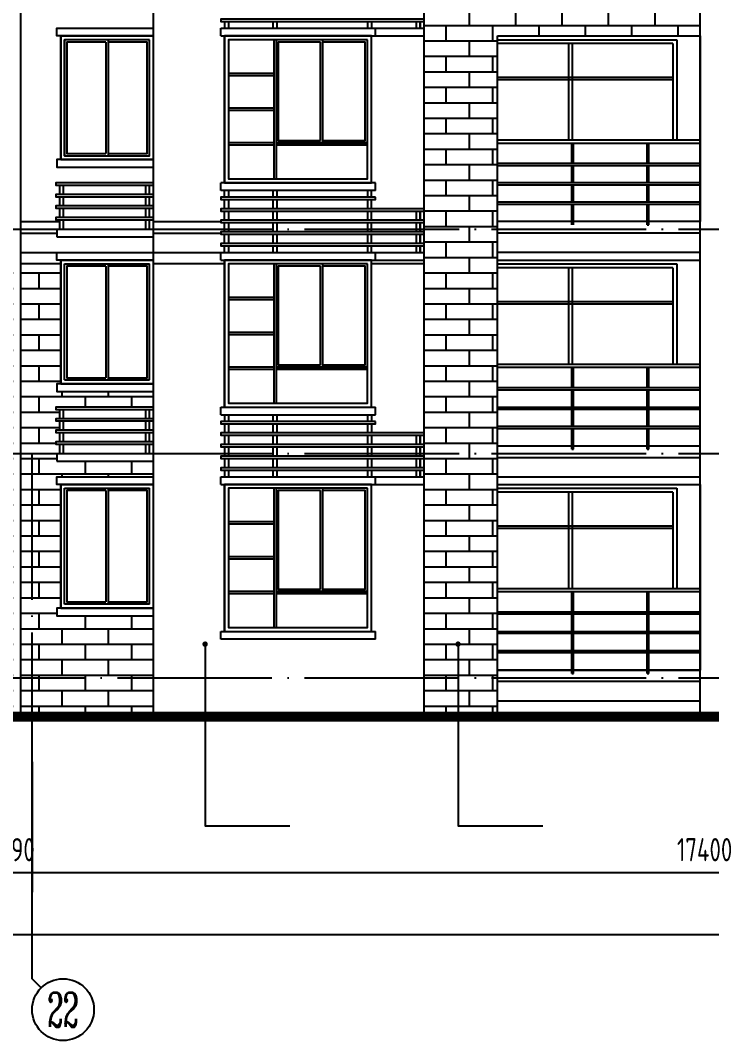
# Model space of a CAD drawing. Extents: x -726032 to 135930, y -151624 to 587044.
# Drawn here: x -476615 to -467673, y 290737 to 303928 of the extents above; entities that cross this region are included whole.
import ezdxf
from ezdxf.enums import TextEntityAlignment as Align

# ---------------------------------------------------------------- set-up
doc = ezdxf.new("R2010")
doc.units = 0
doc.header["$LTSCALE"] = 1000
doc.header["$MEASUREMENT"] = 0
doc.linetypes.add('DOTE', pattern=[2.42, 2, -0.2, 0.02, -0.2])
doc.layers.get('0').update_dxf_attribs({"linetype": 'CONTINUOUS'})
doc.layers.get('DEFPOINTS').update_dxf_attribs({"color": 1, "linetype": 'CONTINUOUS'})
for name, color, linetype in [('AXIS', 245, 'CONTINUOUS'), ('AXIS_TEXT', 7, 'CONTINUOUS'), ('DOTE', 8, 'DOTE'), ('WINDOW', 155, 'CONTINUOUS'), ('引线', 213, 'CONTINUOUS'), ('栏杆', 126, 'CONTINUOUS'), ('装饰线', 252, 'CONTINUOUS')]:
    doc.layers.add(name, color=color, linetype=linetype)
doc.styles.add('COMPLEX', font='COMPLEX')
doc.styles.add('DIM_FONT', font='isocp.shx', dxfattribs={"width": 0.8})
doc.dimstyles.new('DIMN', dxfattribs={"dimtxt": 300, "dimasz": 1, "dimexe": 250, "dimexo": 300, "dimgap": 150, "dimtad": 1, "dimdec": 0, "dimzin": 0, "dimdsep": 46, "dimtxsty": 'DIM_FONT', "dimcen": 0.09, "dimclrt": 142, "dimadec": 0, "dimazin": 0, "dimtfac": 1, "dimtdec": 0, "dimtix": 1, "dimtmove": 2, "dimatfit": 3, "dimfxl": 1, "dimtolj": 1, "dimtzin": 0, "dimarcsym": 0})

# ---------------------------------------------------------------- blocks, each defined once
blk = doc.blocks.new('*D132')
at = {"layer": 'AXIS', "color": 0, "lineweight": -2, "transparency": 16777216}
for p, q in [((-476463, 294341), (-476463, 292655)), ((-459063, 294341), (-459063, 292655)), ((-459064, 292905), (-476462, 292905))]:
    blk.add_line(p, q, dxfattribs=at)
at = {"layer": 'AXIS', "color": 0, "transparency": 16777216}
for points in [[(-476462, 292905), (-476462, 292905), (-476463, 292905)], [(-459064, 292905), (-459064, 292905), (-459063, 292905)]]:
    blk.add_solid(points, dxfattribs=at)
at = {"layer": 'DEFPOINTS', "color": 0, "transparency": 16777216}
for p in [(-476463, 294641), (-459063, 294641), (-476463, 292905)]:
    blk.add_point(p, dxfattribs=at)
at = {"layer": 'AXIS', "color": 142, "transparency": 16777216, "insert": (-467763, 293205), "char_height": 300, "attachment_point": 5, "style": 'DIM_FONT'}
blk.add_mtext('\\A1;17400', dxfattribs=at)
blk = doc.blocks.new('*D133')
at = {"layer": 'AXIS', "color": 0, "lineweight": -2, "transparency": 16777216}
for p, q in [((-511773, 293541), (-511773, 291855)), ((-458943, 293541), (-458943, 291855)), ((-458944, 292105), (-511772, 292105))]:
    blk.add_line(p, q, dxfattribs=at)
at = {"layer": 'AXIS', "color": 0, "transparency": 16777216}
for points in [[(-511772, 292105), (-511772, 292105), (-511773, 292105)], [(-458944, 292105), (-458944, 292105), (-458943, 292105)]]:
    blk.add_solid(points, dxfattribs=at)
at = {"layer": 'DEFPOINTS', "color": 0, "transparency": 16777216}
for p in [(-511773, 293841), (-458943, 293841), (-511773, 292105)]:
    blk.add_point(p, dxfattribs=at)
at = {"layer": 'AXIS', "color": 142, "transparency": 16777216, "insert": (-485358, 292405), "char_height": 300, "attachment_point": 5, "style": 'DIM_FONT'}
blk.add_mtext('\\A1;52830', dxfattribs=at)
blk = doc.blocks.new('_AXISO1')
blk.add_line((0.354, -0.146), (0.5, 0))
blk.add_circle((0, -0.5), 0.5)
at = {"layer": 'AXIS_TEXT', "style": 'COMPLEX', "width": 1.041667}
blk.add_attdef('A', text='', height=0.56, dxfattribs=at).set_placement((-0.25, -0.78), (0.25, -0.78), align=Align.FIT)
blk = doc.blocks.new('*D143')
at = {"layer": 'AXIS', "color": 0, "lineweight": -2, "transparency": 16777216}
for p, q in [((-476853, 294341), (-476853, 292655)), ((-476463, 294341), (-476463, 292655)), ((-476854, 292905), (-476855, 292905)), ((-476463, 292905), (-476853, 292905)), ((-476462, 292905), (-476461, 292905))]:
    blk.add_line(p, q, dxfattribs=at)
at = {"layer": 'AXIS', "color": 0, "transparency": 16777216}
for points in [[(-476854, 292905), (-476854, 292905), (-476853, 292905)], [(-476462, 292905), (-476462, 292905), (-476463, 292905)]]:
    blk.add_solid(points, dxfattribs=at)
at = {"layer": 'DEFPOINTS', "color": 0, "transparency": 16777216}
for p in [(-476853, 294641), (-476463, 294641), (-476853, 292905)]:
    blk.add_point(p, dxfattribs=at)
at = {"layer": 'AXIS', "color": 142, "transparency": 16777216, "insert": (-476658, 293205), "char_height": 300, "attachment_point": 5, "style": 'DIM_FONT'}
blk.add_mtext('\\A1;390', dxfattribs=at)

msp = doc.modelspace()

# ---------------------------------------------------------------- hatches: boundary and pattern name
at = {"layer": '装饰线'}
h = msp.add_hatch(dxfattribs=at)
h.set_pattern_fill('AR-BRSTD', color=35, scale=75, style=0)
h.set_pattern_definition([(0, (-503804.97, 166246.5), (0, 200.025), []), (90, (-503804.97, 166246.5), (-300, 200.025), [200.025, -200.025])])
h.paths.add_polyline_path([(-471392.9, 304678.3), (-471392.9, 294978.3), (-470442.9, 294978.3), (-470442.9, 303728.3), (-467822.9, 303728.3), (-467822.9, 304678.3)])
h.paths.add_polyline_path([(-467522.9, 303728.3), (-464902.9, 303728.3), (-464902.9, 294978.3), (-463952.9, 294978.3), (-463952.9, 304678.3), (-467522.9, 304678.3)])
h = msp.add_hatch(dxfattribs=at)
h.set_pattern_fill('AR-BRSTD', color=35, scale=75, style=0)
h.set_pattern_definition([(0, (-515673.43, 166246.5), (0, 200.025), []), (90, (-515673.43, 166246.5), (-300, 200.025), [200.025, -200.025])])
h.paths.add_polyline_path([(-476105.7, 298598.3), (-476155.7, 298598.3), (-476155.7, 298628.3), (-476105.7, 298628.3), (-476105.7, 298748.3), (-476155.7, 298748.3), (-476155.7, 298778.3), (-476105.7, 298778.3), (-476105.7, 298898.3), (-476155.7, 298898.3), (-476155.7, 298928.3), (-474892.9, 298928.3), (-474892.9, 299128.3), (-476142.9, 299128.3), (-476142.9, 299228.3), (-476092.9, 299228.3), (-476092.9, 300778.3), (-476607.9, 300778.3), (-476607.9, 294978.3), (-474892.9, 294978.3), (-474892.9, 296228.3), (-476142.9, 296228.3), (-476142.9, 296328.3), (-476092.9, 296328.3), (-476092.9, 297928.3), (-476142.9, 297928.3), (-476142.9, 298028.3), (-474892.9, 298028.3), (-474892.9, 298228.3), (-476142.9, 298228.3), (-476142.9, 298328.3), (-476105.7, 298328.3), (-476105.7, 298448.3), (-476155.7, 298448.3), (-476155.7, 298478.3), (-476105.7, 298478.3)])
h.paths.add_polyline_path([(-477070.1, 298628.3), (-477070.1, 298598.3), (-477120.1, 298598.3), (-477120.1, 298478.3), (-477070.1, 298478.3), (-477070.1, 298448.3), (-477120.1, 298448.3), (-477120.1, 298328.3), (-477082.9, 298328.3), (-477082.9, 298228.3), (-478332.9, 298228.3), (-478332.9, 298028.3), (-477082.9, 298028.3), (-477082.9, 297928.3), (-477132.9, 297928.3), (-477132.9, 296328.3), (-477082.9, 296328.3), (-477082.9, 296228.3), (-478332.9, 296228.3), (-478332.9, 294978.3), (-476707.9, 294978.3), (-476707.9, 300778.3), (-477132.9, 300778.3), (-477132.9, 299228.3), (-477082.9, 299228.3), (-477082.9, 299128.3), (-478332.9, 299128.3), (-478332.9, 298928.3), (-477070.1, 298928.3), (-477070.1, 298898.3), (-477120.1, 298898.3), (-477120.1, 298778.3), (-477070.1, 298778.3), (-477070.1, 298748.3), (-477120.1, 298748.3), (-477120.1, 298628.3)])

# ---------------------------------------------------------------- linework, layer by layer
for p, q in [((-476607.9, 294918.3), (-476607.9, 331628.3)), ((-467822.9, 294978.3), (-467822.9, 329828.3)), ((-474892.9, 294978.3), (-474892.9, 328328.3)), ((-471392.9, 294978.3), (-471392.9, 304678.3)), ((-474022.9, 303728.3), (-474022.9, 303828.3)), ((-474022.9, 303828.3), (-471392.9, 303828.3)), ((-472022.9, 303728.3), (-472022.9, 303828.3)), ((-476092.9, 303728.3), (-474892.9, 303728.3)), ((-474022.9, 303728.3), (-471392.9, 303728.3)), ((-470442.9, 294978.3), (-470442.9, 303728.3)), ((-472022.9, 301828.3), (-474022.9, 301828.3)), ((-474022.9, 301728.3), (-474022.9, 301828.3)), ((-472022.9, 301728.3), (-472022.9, 301828.3)), ((-472022.9, 301728.3), (-474022.9, 301728.3)), ((-476142.9, 301228.3), (-474892.9, 301228.3)), ((-476142.9, 301228.3), (-476142.9, 301128.3)), ((-467822.9, 301178.3), (-470442.9, 301178.3)), ((-476142.9, 301128.3), (-474892.9, 301128.3)), ((-474022.9, 300928.3), (-471392.9, 300928.3)), ((-474022.9, 300828.3), (-474022.9, 300928.3)), ((-472022.9, 300828.3), (-472022.9, 300928.3)), ((-467822.9, 300928.3), (-470442.9, 300928.3)), ((-476092.9, 300828.3), (-474892.9, 300828.3)), ((-474022.9, 300828.3), (-471392.9, 300828.3)), ((-470442.9, 300828.3), (-467822.9, 300828.3)), ((-474022.9, 298928.3), (-472022.9, 298928.3)), ((-474022.9, 298828.3), (-474022.9, 298928.3)), ((-472022.9, 298828.3), (-472022.9, 298928.3)), ((-474022.9, 298828.3), (-472022.9, 298828.3)), ((-470442.9, 298428.3), (-467822.9, 298428.3)), ((-476142.9, 298328.3), (-474892.9, 298328.3)), ((-476142.9, 298328.3), (-476142.9, 298228.3)), ((-470442.9, 298278.3), (-467822.9, 298278.3)), ((-476142.9, 298228.3), (-474892.9, 298228.3)), ((-474022.9, 298028.3), (-471392.9, 298028.3)), ((-474022.9, 297928.3), (-474022.9, 298028.3)), ((-472022.9, 297928.3), (-472022.9, 298028.3)), ((-470442.9, 298028.3), (-467822.9, 298028.3)), ((-476092.9, 297928.3), (-474892.9, 297928.3)), ((-474022.9, 297928.3), (-471392.9, 297928.3)), ((-470442.9, 297928.3), (-467822.9, 297928.3)), ((-476092.9, 296328.3), (-474892.9, 296328.3)), ((-474022.9, 295928.3), (-474022.9, 296028.3)), ((-474022.9, 296028.3), (-472022.9, 296028.3)), ((-472022.9, 295928.3), (-472022.9, 296028.3)), ((-472022.9, 295928.3), (-474022.9, 295928.3)), ((-470442.9, 295528.3), (-467822.9, 295528.3)), ((-467822.9, 295378.3), (-470442.9, 295378.3)), ((-470442.9, 295128.3), (-467822.9, 295128.3)), ((-519968.6, 294978.3), (-450006.8, 294978.3))]:
    msp.add_line(p, q)
at = {"color": 0}
for p, q in [((-476092.9, 302128.3), (-474892.9, 302128.3)), ((-476092.9, 299228.3), (-474892.9, 299228.3))]:
    msp.add_line(p, q, dxfattribs=at)
at = {"color": 253}
msp.add_line((-467822.9, 301328.3), (-470442.9, 301328.3), dxfattribs=at)
for points in [[(-474892.9, 303728.3), (-476142.9, 303728.3), (-476142.9, 303828.3), (-474892.9, 303828.3)], [(-470442.9, 303728.3), (-467822.9, 303728.3), (-467822.9, 301328.3), (-470442.9, 301328.3)], [(-474892.9, 302128.3), (-476142.9, 302128.3), (-476142.9, 302028.3), (-474892.9, 302028.3)], [(-474892.9, 300828.3), (-476142.9, 300828.3), (-476142.9, 300928.3), (-474892.9, 300928.3)], [(-474892.9, 299228.3), (-476142.9, 299228.3), (-476142.9, 299128.3), (-474892.9, 299128.3)], [(-474892.9, 297928.3), (-476142.9, 297928.3), (-476142.9, 298028.3), (-474892.9, 298028.3)], [(-474892.9, 296328.3), (-476142.9, 296328.3), (-476142.9, 296228.3), (-474892.9, 296228.3)]]:
    msp.add_lwpolyline(points)
at = {"color": 136}
for points in [[(-470442.9, 294978.3), (-470442.9, 303728.3)], [(-470442.9, 297928.3), (-467822.9, 297928.3), (-467822.9, 295528.3), (-470442.9, 295528.3)]]:
    msp.add_lwpolyline(points, dxfattribs=at)
at = {"const_width": 120}
msp.add_lwpolyline([(-519968.6, 294918.3), (-450006.8, 294918.3)], dxfattribs=at)
at = {"layer": 'AXIS'}
msp.add_line((-476462.9, 291536.5), (-476462.9, 294641.3), dxfattribs=at)
at = {"layer": 'DOTE'}
for p, q in [((-516500.5, 301228.3), (-454540.3, 301228.3)), ((-516500.5, 298328.3), (-454540.3, 298328.3)), ((-476462.9, 294013.9), (-476462.9, 298328.3)), ((-516500.5, 295428.3), (-454540.3, 295428.3))]:
    msp.add_line(p, q, dxfattribs=at)
at = {"layer": 'WINDOW'}
for p, q in [((-476092.9, 302128.3), (-476092.9, 303728.3)), ((-476042.9, 302178.3), (-476042.9, 303678.3)), ((-475477.9, 303678.3), (-475477.9, 302178.3)), ((-474942.9, 302178.3), (-474942.9, 303678.3)), ((-473972.9, 301828.3), (-473972.9, 303728.3)), ((-473337.9, 303678.3), (-473337.9, 301878.3)), ((-473307.9, 303678.3), (-473307.9, 301878.3)), ((-472700.4, 302343.3), (-472700.4, 303678.3)), ((-472072.9, 301828.3), (-472072.9, 303728.3)), ((-470442.9, 303678.3), (-468122.9, 303678.3)), ((-468122.9, 303678.3), (-468122.9, 302378.3)), ((-475507.9, 303648.3), (-475507.9, 302208.3)), ((-472730.4, 302373.3), (-472730.4, 303648.3)), ((-468172.9, 303628.3), (-470442.9, 303628.3)), ((-469522.9, 303628.3), (-469522.9, 302378.3)), ((-469472.9, 302378.3), (-469472.9, 303628.3)), ((-468172.9, 303628.3), (-468172.9, 302378.3)), ((-473337.9, 303243.3), (-473922.9, 303243.3)), ((-473337.9, 303213.3), (-473922.9, 303213.3)), ((-470442.9, 303193.3), (-468172.9, 303193.3)), ((-470442.9, 303163.3), (-468172.9, 303163.3)), ((-473337.9, 302793.3), (-473922.9, 302793.3)), ((-473337.9, 302763.3), (-473922.9, 302763.3)), ((-473337.9, 302343.3), (-473922.9, 302343.3)), ((-473337.9, 302313.3), (-473922.9, 302313.3)), ((-472122.9, 302343.3), (-473307.9, 302343.3)), ((-472122.9, 302313.3), (-473307.9, 302313.3)), ((-476092.9, 299228.3), (-476092.9, 300828.3)), ((-476042.9, 299278.3), (-476042.9, 300778.3)), ((-476042.9, 300778.3), (-474942.9, 300778.3)), ((-475477.9, 300778.3), (-475477.9, 299278.3)), ((-474942.9, 299278.3), (-474942.9, 300778.3)), ((-473972.9, 298928.3), (-473972.9, 300828.3)), ((-473337.9, 300778.3), (-473337.9, 298978.3)), ((-473307.9, 300778.3), (-473307.9, 298978.3)), ((-472700.4, 299443.3), (-472700.4, 300778.3)), ((-472072.9, 298928.3), (-472072.9, 300828.3)), ((-470442.9, 300778.3), (-468122.9, 300778.3)), ((-468122.9, 300778.3), (-468122.9, 299478.3)), ((-475507.9, 300748.3), (-475507.9, 299308.3)), ((-472730.4, 299473.3), (-472730.4, 300748.3)), ((-468172.9, 300728.3), (-470442.9, 300728.3)), ((-469522.9, 300728.3), (-469522.9, 299478.3)), ((-469472.9, 299478.3), (-469472.9, 300728.3)), ((-468172.9, 300728.3), (-468172.9, 299478.3)), ((-473337.9, 300343.3), (-473922.9, 300343.3)), ((-473337.9, 300313.3), (-473922.9, 300313.3)), ((-470442.9, 300293.3), (-468172.9, 300293.3)), ((-470442.9, 300263.3), (-468172.9, 300263.3)), ((-473337.9, 299893.3), (-473922.9, 299893.3)), ((-473337.9, 299863.3), (-473922.9, 299863.3)), ((-473337.9, 299443.3), (-473922.9, 299443.3)), ((-473337.9, 299413.3), (-473922.9, 299413.3)), ((-472122.9, 299443.3), (-473307.9, 299443.3)), ((-472122.9, 299413.3), (-473307.9, 299413.3)), ((-476042.9, 299278.3), (-474942.9, 299278.3)), ((-476092.9, 296328.3), (-476092.9, 297928.3)), ((-476042.9, 296378.3), (-476042.9, 297878.3)), ((-476042.9, 297878.3), (-474942.9, 297878.3)), ((-475477.9, 297878.3), (-475477.9, 296378.3)), ((-474942.9, 296378.3), (-474942.9, 297878.3)), ((-473972.9, 296028.3), (-473972.9, 297928.3)), ((-473337.9, 297878.3), (-473337.9, 296078.3)), ((-473307.9, 297878.3), (-473307.9, 296078.3)), ((-472700.4, 296543.3), (-472700.4, 297878.3)), ((-472072.9, 296028.3), (-472072.9, 297928.3)), ((-470442.9, 297878.3), (-468122.9, 297878.3)), ((-468122.9, 297878.3), (-468122.9, 296578.3)), ((-475507.9, 297848.3), (-475507.9, 296408.3)), ((-472730.4, 296573.3), (-472730.4, 297848.3)), ((-468172.9, 297828.3), (-470442.9, 297828.3)), ((-469522.9, 297828.3), (-469522.9, 296578.3)), ((-469472.9, 296578.3), (-469472.9, 297828.3)), ((-468172.9, 297828.3), (-468172.9, 296578.3)), ((-473337.9, 297443.3), (-473922.9, 297443.3)), ((-473337.9, 297413.3), (-473922.9, 297413.3)), ((-470442.9, 297393.3), (-468172.9, 297393.3)), ((-470442.9, 297363.3), (-468172.9, 297363.3)), ((-473337.9, 296993.3), (-473922.9, 296993.3)), ((-473337.9, 296963.3), (-473922.9, 296963.3)), ((-473337.9, 296543.3), (-473922.9, 296543.3)), ((-473337.9, 296513.3), (-473922.9, 296513.3)), ((-472122.9, 296543.3), (-473307.9, 296543.3)), ((-472122.9, 296513.3), (-473307.9, 296513.3)), ((-474942.9, 296378.3), (-476042.9, 296378.3))]:
    msp.add_line(p, q, dxfattribs=at)
for points in [[(-474892.9, 303728.3), (-476092.9, 303728.3), (-476092.9, 302128.3), (-474892.9, 302128.3)], [(-474942.9, 303678.3), (-476042.9, 303678.3), (-476042.9, 302178.3), (-474942.9, 302178.3)], [(-472072.9, 303728.3), (-473972.9, 303728.3), (-473972.9, 301828.3), (-472072.9, 301828.3)], [(-472072.9, 303728.3), (-473972.9, 303728.3), (-473972.9, 301828.3), (-472072.9, 301828.3)], [(-472122.9, 303678.3), (-473922.9, 303678.3), (-473922.9, 301878.3), (-472122.9, 301878.3)], [(-472122.9, 303678.3), (-473307.9, 303678.3), (-473307.9, 302343.3), (-472122.9, 302343.3)], [(-474892.9, 300828.3), (-476092.9, 300828.3), (-476092.9, 299228.3), (-474892.9, 299228.3)], [(-472072.9, 300828.3), (-473972.9, 300828.3), (-473972.9, 298928.3), (-472072.9, 298928.3)], [(-472072.9, 300828.3), (-473972.9, 300828.3), (-473972.9, 298928.3), (-472072.9, 298928.3)], [(-472122.9, 300778.3), (-473922.9, 300778.3), (-473922.9, 298978.3), (-472122.9, 298978.3)], [(-472122.9, 300778.3), (-473307.9, 300778.3), (-473307.9, 299443.3), (-472122.9, 299443.3)], [(-474892.9, 297928.3), (-476092.9, 297928.3), (-476092.9, 296328.3), (-474892.9, 296328.3)], [(-472072.9, 297928.3), (-473972.9, 297928.3), (-473972.9, 296028.3), (-472072.9, 296028.3)], [(-472072.9, 297928.3), (-473972.9, 297928.3), (-473972.9, 296028.3), (-472072.9, 296028.3)], [(-472122.9, 297878.3), (-473922.9, 297878.3), (-473922.9, 296078.3), (-472122.9, 296078.3)], [(-472122.9, 297878.3), (-473307.9, 297878.3), (-473307.9, 296543.3), (-472122.9, 296543.3)]]:
    msp.add_lwpolyline(points, close=True, dxfattribs=at)
for points in [[(-475507.9, 303648.3), (-476012.9, 303648.3), (-476012.9, 302208.3), (-475507.9, 302208.3)], [(-475477.9, 302208.3), (-474972.9, 302208.3), (-474972.9, 303648.3), (-475477.9, 303648.3)], [(-472730.4, 303648.3), (-473277.9, 303648.3), (-473277.9, 302373.3), (-472730.4, 302373.3)], [(-472700.4, 302373.3), (-472152.9, 302373.3), (-472152.9, 303648.3), (-472700.4, 303648.3)], [(-475507.9, 300748.3), (-476012.9, 300748.3), (-476012.9, 299308.3), (-475507.9, 299308.3)], [(-475477.9, 299308.3), (-474972.9, 299308.3), (-474972.9, 300748.3), (-475477.9, 300748.3)], [(-472730.4, 300748.3), (-473277.9, 300748.3), (-473277.9, 299473.3), (-472730.4, 299473.3)], [(-472700.4, 299473.3), (-472152.9, 299473.3), (-472152.9, 300748.3), (-472700.4, 300748.3)], [(-475507.9, 297848.3), (-476012.9, 297848.3), (-476012.9, 296408.3), (-475507.9, 296408.3)], [(-475477.9, 296408.3), (-474972.9, 296408.3), (-474972.9, 297848.3), (-475477.9, 297848.3)], [(-472730.4, 297848.3), (-473277.9, 297848.3), (-473277.9, 296573.3), (-472730.4, 296573.3)], [(-472700.4, 296573.3), (-472152.9, 296573.3), (-472152.9, 297848.3), (-472700.4, 297848.3)]]:
    msp.add_lwpolyline(points, dxfattribs=at)
at = {"layer": '引线', "const_width": 34.8}
for points in [[(-474242.6, 295862.7, 1), (-474207.3, 295862.7, 1)], [(-470971, 295862.7, 1), (-470935.8, 295862.7, 1)]]:
    msp.add_lwpolyline(points, format="xyb", close=True, dxfattribs=at)
at = {"layer": '引线'}
for points in [[(-474225, 295862.7), (-474225, 293512.8), (-473129.5, 293512.8)], [(-470953.4, 295862.7), (-470953.4, 293512.8), (-469858, 293512.8)]]:
    msp.add_lwpolyline(points, dxfattribs=at)
at = {"layer": '栏杆'}
for p, q in [((-473972.9, 303913), (-473972.9, 303828.3)), ((-473922.9, 303913), (-473922.9, 303828.3)), ((-473347.9, 303913), (-473347.9, 303828.3)), ((-473297.9, 303913), (-473297.9, 303828.3)), ((-472122.9, 303913), (-472122.9, 303828.3)), ((-472072.9, 303913), (-472072.9, 303828.3)), ((-471492.9, 303913), (-471492.9, 303828.3)), ((-471442.9, 303913), (-471442.9, 303828.3)), ((-471442.9, 303828.3), (-471442.9, 303913)), ((-467822.9, 302378.3), (-470442.9, 302378.3)), ((-467822.9, 302338.3), (-470442.9, 302338.3)), ((-469479.9, 302078.3), (-469479.9, 302338.3)), ((-469459.9, 302078.3), (-469459.9, 302338.3)), ((-468504.9, 302078.3), (-468504.9, 302338.3)), ((-468484.9, 302078.3), (-468484.9, 302338.3)), ((-467822.9, 302078.3), (-470442.9, 302078.3)), ((-467822.9, 302048.3), (-470442.9, 302048.3)), ((-469479.9, 301828.3), (-469479.9, 302048.3)), ((-469459.9, 301828.3), (-469459.9, 302048.3)), ((-468504.9, 301828.3), (-468504.9, 302048.3)), ((-468484.9, 301828.3), (-468484.9, 302048.3)), ((-467822.9, 301828.3), (-470442.9, 301828.3)), ((-476105.7, 301678.3), (-476105.7, 301798.3)), ((-476055.7, 301678.3), (-476055.7, 301798.3)), ((-474992.9, 301678.3), (-474992.9, 301798.3)), ((-474942.9, 301678.3), (-474942.9, 301798.3)), ((-473972.9, 301643.6), (-473972.9, 301728.3)), ((-473922.9, 301728.3), (-473922.9, 301643.6)), ((-473347.9, 301728.3), (-473347.9, 301643.6)), ((-473297.9, 301728.3), (-473297.9, 301643.6)), ((-472122.9, 301728.3), (-472122.9, 301643.6)), ((-472072.9, 301643.6), (-472072.9, 301728.3)), ((-467822.9, 301798.3), (-470442.9, 301798.3)), ((-469479.9, 301578.3), (-469479.9, 301798.3)), ((-469459.9, 301578.3), (-469459.9, 301798.3)), ((-468504.9, 301578.3), (-468504.9, 301798.3)), ((-468484.9, 301578.3), (-468484.9, 301798.3)), ((-476105.7, 301528.3), (-476105.7, 301648.3)), ((-476055.7, 301528.3), (-476055.7, 301648.3)), ((-474992.9, 301528.3), (-474992.9, 301648.3)), ((-474942.9, 301528.3), (-474942.9, 301648.3)), ((-473972.9, 301493), (-473972.9, 301613)), ((-473922.9, 301613), (-473922.9, 301493)), ((-473347.9, 301613), (-473347.9, 301493)), ((-473297.9, 301613), (-473297.9, 301493)), ((-472122.9, 301613), (-472122.9, 301493)), ((-472072.9, 301493), (-472072.9, 301613)), ((-467822.9, 301578.3), (-470442.9, 301578.3)), ((-476105.7, 301378.3), (-476105.7, 301498.3)), ((-476055.7, 301378.3), (-476055.7, 301498.3)), ((-474992.9, 301378.3), (-474992.9, 301498.3)), ((-474942.9, 301378.3), (-474942.9, 301498.3)), ((-473972.9, 301343), (-473972.9, 301463)), ((-473922.9, 301463), (-473922.9, 301343)), ((-473347.9, 301463), (-473347.9, 301343)), ((-473297.9, 301463), (-473297.9, 301343)), ((-472122.9, 301463), (-472122.9, 301343)), ((-472072.9, 301343), (-472072.9, 301463)), ((-471492.9, 301463), (-471492.9, 301343)), ((-471442.9, 301463), (-471442.9, 301343)), ((-471442.9, 301343), (-471442.9, 301463)), ((-467822.9, 301548.3), (-470442.9, 301548.3)), ((-469479.9, 301282.8), (-469479.9, 301548.3)), ((-469459.9, 301282.8), (-469459.9, 301548.3)), ((-468504.9, 301282.8), (-468504.9, 301548.3)), ((-468484.9, 301282.8), (-468484.9, 301548.3)), ((-476105.7, 301228.3), (-476105.7, 301348.3)), ((-476055.7, 301228.3), (-476055.7, 301348.3)), ((-474992.9, 301228.3), (-474992.9, 301348.3)), ((-474942.9, 301228.3), (-474942.9, 301348.3)), ((-473972.9, 301193), (-473972.9, 301313)), ((-473922.9, 301313), (-473922.9, 301193)), ((-473347.9, 301313), (-473347.9, 301193)), ((-473297.9, 301313), (-473297.9, 301193)), ((-472122.9, 301313), (-472122.9, 301193)), ((-472072.9, 301193), (-472072.9, 301313)), ((-471492.9, 301313), (-471492.9, 301193)), ((-471442.9, 301313), (-471442.9, 301193)), ((-471442.9, 301193), (-471442.9, 301313)), ((-473972.9, 301043), (-473972.9, 301163)), ((-473922.9, 301163), (-473922.9, 301043)), ((-473347.9, 301163), (-473347.9, 301043)), ((-473297.9, 301163), (-473297.9, 301043)), ((-472122.9, 301163), (-472122.9, 301043)), ((-472072.9, 301043), (-472072.9, 301163)), ((-471492.9, 301163), (-471492.9, 301043)), ((-471442.9, 301163), (-471442.9, 301043)), ((-471442.9, 301043), (-471442.9, 301163)), ((-468504.9, 301282.8), (-468484.9, 301282.8)), ((-473972.9, 300928.3), (-473972.9, 301013)), ((-473922.9, 301013), (-473922.9, 300928.3)), ((-473347.9, 301013), (-473347.9, 300928.3)), ((-473297.9, 301013), (-473297.9, 300928.3)), ((-472122.9, 301013), (-472122.9, 300928.3)), ((-472072.9, 300928.3), (-472072.9, 301013)), ((-471492.9, 301013), (-471492.9, 300928.3)), ((-471442.9, 301013), (-471442.9, 300928.3)), ((-471442.9, 300928.3), (-471442.9, 301013)), ((-467822.9, 299478.3), (-470442.9, 299478.3)), ((-467822.9, 299438.3), (-470442.9, 299438.3)), ((-469479.9, 299178.3), (-469479.9, 299438.3)), ((-469459.9, 299178.3), (-469459.9, 299438.3)), ((-468504.9, 299178.3), (-468504.9, 299438.3)), ((-468484.9, 299178.3), (-468484.9, 299438.3)), ((-467822.9, 299178.3), (-470442.9, 299178.3)), ((-467822.9, 299148.3), (-470442.9, 299148.3)), ((-469479.9, 298928.3), (-469479.9, 299148.3)), ((-469459.9, 298928.3), (-469459.9, 299148.3)), ((-468504.9, 298928.3), (-468504.9, 299148.3)), ((-468484.9, 298928.3), (-468484.9, 299148.3)), ((-470442.9, 298928.3), (-467822.9, 298928.3)), ((-476105.7, 298778.3), (-476105.7, 298898.3)), ((-476055.7, 298778.3), (-476055.7, 298898.3)), ((-474992.9, 298778.3), (-474992.9, 298898.3)), ((-474942.9, 298778.3), (-474942.9, 298898.3)), ((-473972.9, 298828.3), (-473972.9, 298743.6)), ((-473922.9, 298828.3), (-473922.9, 298743.6)), ((-473347.9, 298828.3), (-473347.9, 298743.6)), ((-473297.9, 298828.3), (-473297.9, 298743.6)), ((-472122.9, 298828.3), (-472122.9, 298743.6)), ((-472072.9, 298828.3), (-472072.9, 298743.6)), ((-467822.9, 298898.3), (-470442.9, 298898.3)), ((-469479.9, 298678.3), (-469479.9, 298898.3)), ((-469459.9, 298678.3), (-469459.9, 298898.3)), ((-468504.9, 298678.3), (-468504.9, 298898.3)), ((-468484.9, 298678.3), (-468484.9, 298898.3)), ((-476105.7, 298628.3), (-476105.7, 298748.3)), ((-476055.7, 298628.3), (-476055.7, 298748.3)), ((-474992.9, 298628.3), (-474992.9, 298748.3)), ((-474942.9, 298628.3), (-474942.9, 298748.3)), ((-473972.9, 298713), (-473972.9, 298593)), ((-473922.9, 298713), (-473922.9, 298593)), ((-473347.9, 298713), (-473347.9, 298593)), ((-473297.9, 298713), (-473297.9, 298593)), ((-472122.9, 298713), (-472122.9, 298593)), ((-472072.9, 298713), (-472072.9, 298593)), ((-467822.9, 298678.3), (-470442.9, 298678.3)), ((-476105.7, 298478.3), (-476105.7, 298598.3)), ((-476055.7, 298478.3), (-476055.7, 298598.3)), ((-474992.9, 298478.3), (-474992.9, 298598.3)), ((-474942.9, 298478.3), (-474942.9, 298598.3)), ((-473972.9, 298563), (-473972.9, 298443)), ((-473922.9, 298563), (-473922.9, 298443)), ((-473347.9, 298563), (-473347.9, 298443)), ((-473297.9, 298563), (-473297.9, 298443)), ((-472122.9, 298563), (-472122.9, 298443)), ((-472072.9, 298563), (-472072.9, 298443)), ((-471492.9, 298563), (-471492.9, 298443)), ((-471442.9, 298563), (-471442.9, 298443)), ((-471442.9, 298443), (-471442.9, 298563)), ((-467822.9, 298648.3), (-470442.9, 298648.3)), ((-469479.9, 298382.8), (-469479.9, 298648.3)), ((-469459.9, 298382.8), (-469459.9, 298648.3)), ((-468504.9, 298382.8), (-468504.9, 298648.3)), ((-468484.9, 298382.8), (-468484.9, 298648.3)), ((-476105.7, 298328.3), (-476105.7, 298448.3)), ((-476055.7, 298328.3), (-476055.7, 298448.3)), ((-474992.9, 298328.3), (-474992.9, 298448.3)), ((-474942.9, 298328.3), (-474942.9, 298448.3)), ((-473972.9, 298413), (-473972.9, 298293)), ((-473922.9, 298413), (-473922.9, 298293)), ((-473347.9, 298413), (-473347.9, 298293)), ((-473297.9, 298413), (-473297.9, 298293)), ((-472122.9, 298413), (-472122.9, 298293)), ((-472072.9, 298413), (-472072.9, 298293)), ((-471492.9, 298413), (-471492.9, 298293)), ((-471442.9, 298413), (-471442.9, 298293)), ((-471442.9, 298293), (-471442.9, 298413)), ((-473972.9, 298263), (-473972.9, 298143)), ((-473922.9, 298263), (-473922.9, 298143)), ((-473347.9, 298263), (-473347.9, 298143)), ((-473297.9, 298263), (-473297.9, 298143)), ((-472122.9, 298263), (-472122.9, 298143)), ((-472072.9, 298263), (-472072.9, 298143)), ((-471492.9, 298263), (-471492.9, 298143)), ((-471442.9, 298263), (-471442.9, 298143)), ((-471442.9, 298143), (-471442.9, 298263)), ((-469479.9, 298382.8), (-469459.9, 298382.8)), ((-468504.9, 298382.8), (-468484.9, 298382.8)), ((-473972.9, 298113), (-473972.9, 298028.3)), ((-473922.9, 298113), (-473922.9, 298028.3)), ((-473347.9, 298113), (-473347.9, 298028.3)), ((-473297.9, 298113), (-473297.9, 298028.3)), ((-472122.9, 298113), (-472122.9, 298028.3)), ((-472072.9, 298113), (-472072.9, 298028.3)), ((-471492.9, 298113), (-471492.9, 298028.3)), ((-471442.9, 298113), (-471442.9, 298028.3)), ((-471442.9, 298028.3), (-471442.9, 298113)), ((-467822.9, 296578.3), (-470442.9, 296578.3)), ((-467822.9, 296538.3), (-470442.9, 296538.3)), ((-469479.9, 296278.3), (-469479.9, 296538.3)), ((-469459.9, 296278.3), (-469459.9, 296538.3)), ((-468504.9, 296278.3), (-468504.9, 296538.3)), ((-468484.9, 296278.3), (-468484.9, 296538.3)), ((-467822.9, 296278.3), (-470442.9, 296278.3)), ((-467822.9, 296248.3), (-470442.9, 296248.3)), ((-469479.9, 296028.3), (-469479.9, 296248.3)), ((-469459.9, 296028.3), (-469459.9, 296248.3)), ((-468504.9, 296028.3), (-468504.9, 296248.3)), ((-468484.9, 296028.3), (-468484.9, 296248.3)), ((-470442.9, 296028.3), (-467822.9, 296028.3)), ((-467822.9, 295998.3), (-470442.9, 295998.3)), ((-469479.9, 295778.3), (-469479.9, 295998.3)), ((-469459.9, 295778.3), (-469459.9, 295998.3)), ((-468504.9, 295778.3), (-468504.9, 295998.3)), ((-468484.9, 295778.3), (-468484.9, 295998.3)), ((-467822.9, 295778.3), (-470442.9, 295778.3)), ((-467822.9, 295748.3), (-470442.9, 295748.3)), ((-469479.9, 295482.8), (-469479.9, 295748.3)), ((-469459.9, 295482.8), (-469459.9, 295748.3)), ((-468504.9, 295482.8), (-468504.9, 295748.3)), ((-468484.9, 295482.8), (-468484.9, 295748.3)), ((-469479.9, 295482.8), (-469459.9, 295482.8)), ((-468504.9, 295482.8), (-468484.9, 295482.8))]:
    msp.add_line(p, q, dxfattribs=at)
for points in [[(-471392.9, 303943), (-474022.9, 303943), (-474022.9, 303913), (-471392.9, 303913)], [(-472022.9, 301643), (-474022.9, 301643), (-474022.9, 301613), (-472022.9, 301613)], [(-471392.9, 301493), (-474022.9, 301493), (-474022.9, 301463), (-471392.9, 301463)], [(-471392.9, 301343), (-474022.9, 301343), (-474022.9, 301313), (-471392.9, 301313)], [(-471392.9, 301193), (-474022.9, 301193), (-474022.9, 301163), (-471392.9, 301163)], [(-471392.9, 301043), (-474022.9, 301043), (-474022.9, 301013), (-471392.9, 301013)], [(-472022.9, 298743), (-474022.9, 298743), (-474022.9, 298713), (-472022.9, 298713)], [(-471392.9, 298593), (-474022.9, 298593), (-474022.9, 298563), (-471392.9, 298563)], [(-471392.9, 298443), (-474022.9, 298443), (-474022.9, 298413), (-471392.9, 298413)], [(-471392.9, 298293), (-474022.9, 298293), (-474022.9, 298263), (-471392.9, 298263)], [(-471392.9, 298143), (-474022.9, 298143), (-474022.9, 298113), (-471392.9, 298113)]]:
    msp.add_lwpolyline(points, close=True, dxfattribs=at)
for points in [[(-474892.9, 301828.3), (-476155.7, 301828.3), (-476155.7, 301798.3), (-474892.9, 301798.3)], [(-474892.9, 301678.3), (-476155.7, 301678.3), (-476155.7, 301648.3), (-474892.9, 301648.3)], [(-474892.9, 301528.3), (-476155.7, 301528.3), (-476155.7, 301498.3), (-474892.9, 301498.3)], [(-474892.9, 301378.3), (-476155.7, 301378.3), (-476155.7, 301348.3), (-474892.9, 301348.3)], [(-474892.9, 298928.3), (-476155.7, 298928.3), (-476155.7, 298898.3), (-474892.9, 298898.3)], [(-474892.9, 298778.3), (-476155.7, 298778.3), (-476155.7, 298748.3), (-474892.9, 298748.3)], [(-474892.9, 298628.3), (-476155.7, 298628.3), (-476155.7, 298598.3), (-474892.9, 298598.3)], [(-474892.9, 298478.3), (-476155.7, 298478.3), (-476155.7, 298448.3), (-474892.9, 298448.3)]]:
    msp.add_lwpolyline(points, dxfattribs=at)
at = {"layer": '装饰线'}
for p, q in [((-476607.9, 301328.3), (-476105.7, 301328.3)), ((-474892.9, 301328.3), (-474022.9, 301328.3)), ((-476607.9, 301178.3), (-476142.9, 301178.3)), ((-474892.9, 301178.3), (-474022.9, 301178.3)), ((-476607.9, 300928.3), (-474022.9, 300928.3)), ((-476092.9, 300778.3), (-476607.9, 300778.3)), ((-473972.9, 300778.3), (-474892.9, 300778.3)), ((-471392.9, 300778.3), (-472072.9, 300778.3))]:
    msp.add_line(p, q, dxfattribs=at)

# ---------------------------------------------------------------- block references
at = {"layer": 'AXIS'}
ref = msp.add_blockref('_AXISO1', (-476462.9, 291136.5), dxfattribs=dict(at, xscale=800, yscale=800, zscale=800, rotation=90))
ref.add_attrib('A', '22', dxfattribs={"layer": 'AXIS_TEXT', "height": 448, "style": 'COMPLEX', "width": 0.551471}).set_placement((-476262.9, 290912.5), (-475862.9, 290912.5), align=Align.FIT)

# ---------------------------------------------------------------- dimensions: what is measured, and where the dimension line sits
for p1, p2, picture, middle in [((-476462.9, 294641.3), (-476852.9, 294641.3), '*D143', (-476657.9, 293204.8)), ((-459062.9, 294641.3), (-476462.9, 294641.3), '*D132', (-467762.9, 293204.8)), ((-458942.9, 293841.3), (-511772.9, 293841.3), '*D133', (-485357.9, 292404.8))]:
    dim = msp.add_aligned_dim(p1=p1, p2=p2, distance=1736.5, dimstyle='DIMN', dxfattribs=at)
    dim.commit()
    dim.dimension.update_dxf_attribs({"geometry": picture, "text_midpoint": middle})

doc.saveas('drawing.dxf')
